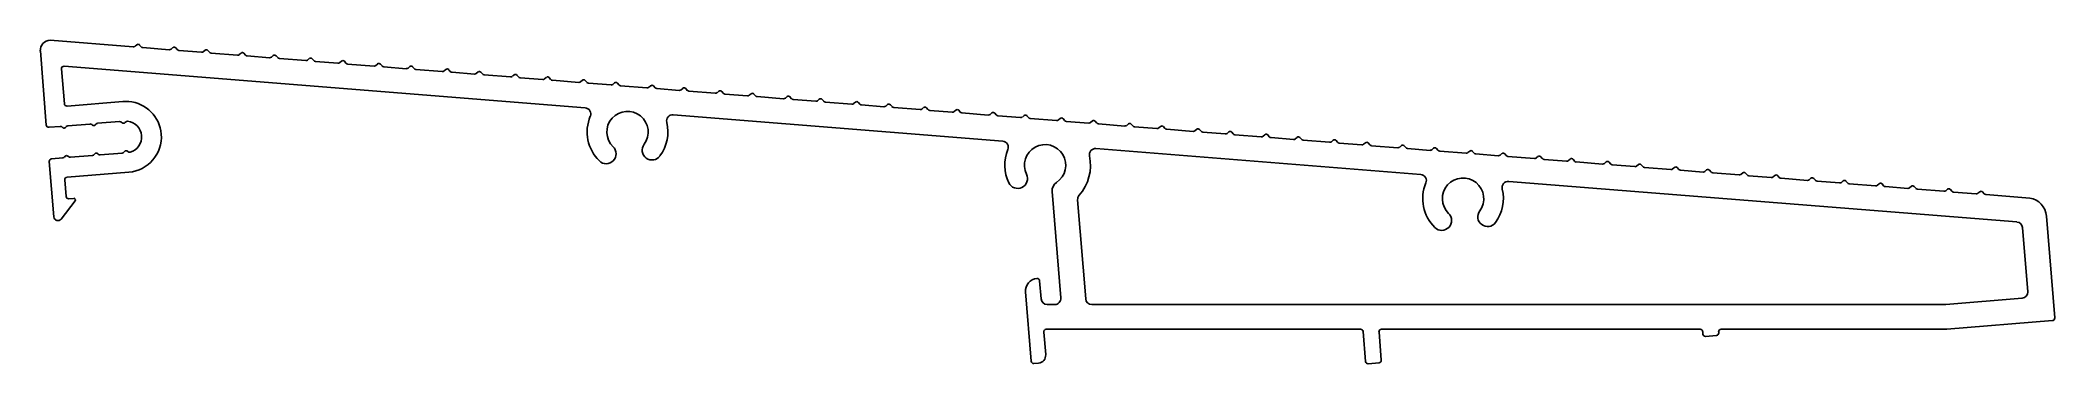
# Model space of a CAD drawing. Extents: x -96 to 107, y 12 to 44.
import ezdxf

# ---------------------------------------------------------------- set-up
doc = ezdxf.new("R2010")
doc.units = 0
doc.layers.get('0').update_dxf_attribs({"linetype": 'CONTINUOUS'})

msp = doc.modelspace()

# ---------------------------------------------------------------- linework, layer by layer
for p, q in [((-95.31, 35.68), (-95.91, 43.13)), ((-94.91, 44.21), (-86.58, 43.55)), ((-86.39, 43.61), (-86.21, 43.76)), ((-85.93, 43.73), (-85.77, 43.56)), ((-85.6, 43.47), (-82.95, 43.26)), ((-82.76, 43.32), (-82.58, 43.47)), ((-82.3, 43.45), (-82.15, 43.27)), ((-81.97, 43.18), (-79.71, 43)), ((-79.53, 43.06), (-79.35, 43.21)), ((-79.06, 43.19), (-78.91, 43.01)), ((-78.74, 42.92), (-76.08, 42.71)), ((-75.9, 42.77), (-75.72, 42.92)), ((-75.43, 42.9), (-75.28, 42.72)), ((-75.11, 42.63), (-72.85, 42.45)), ((-72.66, 42.51), (-72.48, 42.66)), ((-72.2, 42.64), (-72.04, 42.46)), ((-93.78, 41.32), (-93.49, 37.82)), ((-41.11, 37.41), (-93.5, 41.59)), ((-71.87, 42.37), (-69.22, 42.16)), ((-69.03, 42.22), (-68.86, 42.37)), ((-68.57, 42.35), (-68.42, 42.17)), ((-68.24, 42.08), (-65.98, 41.9)), ((-65.8, 41.96), (-65.62, 42.11)), ((-65.33, 42.09), (-65.18, 41.91)), ((-65.01, 41.82), (-62.35, 41.61)), ((-62.17, 41.67), (-61.99, 41.82)), ((-61.7, 41.8), (-61.55, 41.62)), ((-61.38, 41.53), (-59.12, 41.35)), ((-58.93, 41.41), (-58.75, 41.57)), ((-58.47, 41.54), (-58.32, 41.36)), ((-58.14, 41.28), (-55.49, 41.06)), ((-55.31, 41.12), (-55.13, 41.28)), ((-54.84, 41.25), (-54.69, 41.07)), ((-54.51, 40.99), (-52.25, 40.81)), ((-52.07, 40.87), (-51.89, 41.02)), ((-51.6, 40.99), (-51.45, 40.82)), ((-51.28, 40.73), (-48.63, 40.52)), ((-48.44, 40.58), (-48.26, 40.73)), ((-47.98, 40.71), (-47.82, 40.53)), ((-47.65, 40.44), (-45.39, 40.26)), ((-45.2, 40.32), (-45.03, 40.47)), ((-44.74, 40.45), (-44.59, 40.27)), ((-44.41, 40.18), (-41.76, 39.97)), ((-41.58, 40.03), (-41.4, 40.18)), ((-41.11, 40.16), (-40.96, 39.98)), ((-40.79, 39.89), (-38.52, 39.71)), ((-38.34, 39.77), (-38.16, 39.92)), ((-37.87, 39.9), (-37.72, 39.72)), ((-37.55, 39.63), (-34.9, 39.42)), ((-34.71, 39.48), (-34.53, 39.63)), ((-34.25, 39.61), (-34.09, 39.43)), ((-33.92, 39.34), (-31.66, 39.16)), ((-31.48, 39.22), (-31.3, 39.37)), ((-31.01, 39.35), (-30.86, 39.17)), ((-30.68, 39.08), (-28.03, 38.87)), ((-27.85, 38.93), (-27.67, 39.08)), ((-27.38, 39.06), (-27.23, 38.88)), ((-27.06, 38.79), (-24.8, 38.61)), ((-24.61, 38.67), (-24.43, 38.83)), ((-24.15, 38.8), (-23.99, 38.62)), ((-23.82, 38.54), (-21.17, 38.32)), ((-20.98, 38.38), (-20.8, 38.54)), ((-20.52, 38.51), (-20.37, 38.33)), ((-93.22, 37.58), (-87.6, 38.04)), ((0.88, 34.06), (-32.27, 36.7)), ((-20.19, 38.25), (-17.93, 38.07)), ((-17.75, 38.13), (-17.57, 38.28)), ((-17.28, 38.26), (-17.13, 38.08)), ((-16.96, 37.99), (-14.3, 37.78)), ((-14.12, 37.84), (-13.94, 37.99)), ((-13.65, 37.97), (-13.5, 37.79)), ((-13.33, 37.7), (-11.07, 37.52)), ((-10.88, 37.58), (-10.7, 37.73)), ((-10.42, 37.71), (-10.26, 37.53)), ((-10.09, 37.44), (-7.44, 37.23)), ((-7.25, 37.29), (-7.08, 37.44)), ((-6.79, 37.42), (-6.64, 37.24)), ((-6.46, 37.15), (-4.2, 36.97)), ((-4.02, 37.03), (-3.84, 37.18)), ((-3.55, 37.16), (-3.4, 36.98)), ((-3.23, 36.89), (-0.58, 36.68)), ((-0.39, 36.74), (-0.21, 36.89)), ((0.07, 36.87), (0.23, 36.69)), ((0.4, 36.6), (2.66, 36.42)), ((2.85, 36.48), (3.03, 36.63)), ((3.31, 36.61), (3.46, 36.43)), ((-93.92, 35.54), (-95.04, 35.45)), ((-93.66, 35.42), (-93.73, 35.48)), ((-93.32, 35.51), (-93.38, 35.44)), ((-90.93, 35.78), (-93.14, 35.6)), ((-90.67, 35.66), (-90.74, 35.72)), ((-90.33, 35.76), (-90.39, 35.69)), ((-87.94, 36.03), (-90.15, 35.85)), ((-87.68, 35.91), (-87.75, 35.97)), ((-87.36, 35.97), (-87.4, 35.93)), ((3.64, 36.34), (6.29, 36.13)), ((6.47, 36.19), (6.65, 36.34)), ((6.94, 36.32), (7.09, 36.14)), ((7.26, 36.05), (9.53, 35.87)), ((9.71, 35.93), (9.89, 36.09)), ((10.18, 36.06), (10.33, 35.88)), ((10.5, 35.8), (13.15, 35.58)), ((13.34, 35.64), (13.52, 35.8)), ((13.8, 35.77), (13.96, 35.6)), ((14.13, 35.51), (16.39, 35.33)), ((16.58, 35.39), (16.75, 35.54)), ((17.04, 35.52), (17.19, 35.34)), ((17.37, 35.25), (20.02, 35.04)), ((20.2, 35.1), (20.38, 35.25)), ((20.67, 35.23), (20.82, 35.05)), ((20.99, 34.96), (23.25, 34.78)), ((23.44, 34.84), (23.62, 34.99)), ((23.9, 34.97), (24.06, 34.79)), ((24.23, 34.7), (26.88, 34.49)), ((27.07, 34.55), (27.25, 34.7)), ((27.53, 34.68), (27.68, 34.5)), ((30.3, 34.29), (30.48, 34.44)), ((-93.49, 32.46), (-93.43, 32.53)), ((-93.14, 32.56), (-93.07, 32.5)), ((-92.89, 32.44), (-90.67, 32.62)), ((-90.5, 32.71), (-90.44, 32.78)), ((-90.15, 32.8), (-90.08, 32.74)), ((-89.89, 32.68), (-87.68, 32.86)), ((-87.51, 32.95), (-87.45, 33.02)), ((-87.16, 33.04), (-87.12, 33.01)), ((42.92, 30.7), (10.25, 33.31)), ((27.86, 34.41), (30.12, 34.23)), ((30.77, 34.42), (30.92, 34.24)), ((31.09, 34.15), (33.75, 33.94)), ((33.93, 34), (34.11, 34.15)), ((34.4, 34.13), (34.55, 33.95)), ((34.72, 33.86), (36.98, 33.68)), ((37.17, 33.74), (37.35, 33.89)), ((37.63, 33.87), (37.79, 33.69)), ((37.96, 33.6), (40.61, 33.39)), ((40.8, 33.45), (40.97, 33.61)), ((41.26, 33.58), (41.41, 33.4)), ((41.59, 33.32), (43.85, 33.13)), ((44.03, 33.19), (44.21, 33.35)), ((44.5, 33.32), (44.65, 33.15)), ((44.82, 33.06), (47.48, 32.85)), ((47.66, 32.91), (47.84, 33.06)), ((48.13, 33.03), (48.28, 32.86)), ((48.45, 32.77), (50.71, 32.59)), ((50.9, 32.65), (51.08, 32.8)), ((51.36, 32.78), (51.51, 32.6)), ((51.69, 32.51), (54.34, 32.3)), ((54.52, 32.36), (54.7, 32.51)), ((54.99, 32.49), (55.14, 32.31)), ((-94.56, 26.43), (-95.01, 32.01)), ((-94.78, 32.28), (-93.66, 32.37)), ((-87.02, 30.93), (-93.23, 30.42)), ((55.32, 32.22), (57.58, 32.04)), ((57.76, 32.1), (57.94, 32.25)), ((58.23, 32.23), (58.38, 32.05)), ((58.55, 31.96), (61.2, 31.75)), ((61.39, 31.81), (61.57, 31.96)), ((61.85, 31.94), (62.01, 31.76)), ((62.18, 31.67), (64.44, 31.49)), ((64.63, 31.55), (64.8, 31.7)), ((65.09, 31.68), (65.24, 31.5)), ((65.42, 31.41), (68.07, 31.2)), ((68.25, 31.26), (68.43, 31.41)), ((68.72, 31.39), (68.87, 31.21)), ((69.04, 31.12), (71.31, 30.94)), ((71.49, 31), (71.67, 31.16)), ((71.96, 31.13), (72.11, 30.95)), ((72.28, 30.87), (74.93, 30.65)), ((75.12, 30.71), (75.3, 30.87)), ((75.58, 30.84), (75.74, 30.66)), ((75.91, 30.58), (78.17, 30.4)), ((78.35, 30.45), (78.53, 30.61)), ((78.82, 30.58), (78.97, 30.41)), ((-93.46, 30.15), (-93.33, 28.49)), ((6.72, 18.27), (5.84, 28.99)), ((102.88, 25.92), (51.76, 30)), ((79.15, 30.32), (81.8, 30.11)), ((81.98, 30.17), (82.16, 30.32)), ((82.45, 30.29), (82.6, 30.12)), ((82.77, 30.03), (85.03, 29.85)), ((85.22, 29.91), (85.4, 30.06)), ((85.68, 30.04), (85.84, 29.86)), ((86.01, 29.77), (88.66, 29.56)), ((88.85, 29.62), (89.03, 29.77)), ((89.31, 29.75), (89.46, 29.57)), ((89.64, 29.48), (91.9, 29.3)), ((92.08, 29.36), (92.26, 29.51)), ((92.55, 29.49), (92.7, 29.31)), ((92.87, 29.22), (95.53, 29.01)), ((95.71, 29.07), (95.89, 29.22)), ((96.18, 29.2), (96.33, 29.02)), ((96.5, 28.93), (98.76, 28.75)), ((98.95, 28.81), (99.13, 28.96)), ((99.41, 28.94), (99.57, 28.76)), ((99.74, 28.67), (104.16, 28.32)), ((-92.42, 28.06), (-93.83, 26.22)), ((-93.05, 28.26), (-92.56, 28.3)), ((8.41, 28.15), (9.22, 18.17)), ((105.84, 26.51), (106.67, 16.26)), ((103.96, 18.9), (103.44, 25.36)), ((3.74, 11.91), (3.18, 18.88)), ((4.59, 20), (4.74, 18.17)), ((95.73, 17.62), (103.4, 18.25)), ((5.35, 17.61), (6.11, 17.61)), ((9.83, 17.61), (95.68, 17.62)), ((5.01, 14.84), (5.2, 12.57)), ((36.86, 15.12), (5.26, 15.12)), ((37.36, 11.88), (37.11, 14.89)), ((38.72, 14.85), (38.95, 12.01)), ((71.01, 15.13), (38.97, 15.12)), ((71.29, 14.64), (71.27, 14.89)), ((72.65, 14.5), (71.56, 14.41)), ((72.88, 14.85), (72.88, 14.77)), ((95.79, 15.13), (73.13, 15.13)), ((106.44, 15.99), (95.81, 15.13)), ((4.48, 11.72), (4.01, 11.68)), ((38.72, 11.74), (37.63, 11.65))]:
    msp.add_line(p, q)
for centre, radius, start, end in [((-94.92, 43.21), 1, 89.6488, 184.6488), ((-86.56, 43.8), 0.254, 265.4363, 310.4363), ((-86.08, 43.6), 0.203, 85.4363, 130.4363), ((-86.08, 43.6), 0.203, 40.4363, 85.4363), ((-85.58, 43.72), 0.254, 220.4363, 265.4363), ((-82.93, 43.51), 0.254, 265.4363, 310.4363), ((-82.45, 43.31), 0.203, 40.4363, 130.4363), ((-81.95, 43.43), 0.254, 220.4363, 265.4363), ((-79.69, 43.25), 0.254, 265.4363, 310.4363), ((-79.22, 43.05), 0.203, 85.4363, 130.4363), ((-79.22, 43.05), 0.203, 40.4363, 85.4363), ((-78.72, 43.17), 0.254, 220.4363, 265.4363), ((-76.06, 42.96), 0.254, 265.4363, 310.4363), ((-75.59, 42.77), 0.203, 40.4363, 130.4363), ((-75.09, 42.88), 0.254, 220.4363, 265.4363), ((-72.35, 42.51), 0.203, 85.4363, 130.4363), ((-72.35, 42.51), 0.203, 40.4363, 85.4363), ((-93.53, 41.34), 0.254, 85.4363, 184.6488), ((-72.83, 42.7), 0.254, 265.4363, 310.4363), ((-71.85, 42.62), 0.254, 220.4363, 265.4363), ((-69.2, 42.41), 0.254, 265.4363, 310.4363), ((-68.72, 42.22), 0.203, 40.4363, 130.4363), ((-68.22, 42.34), 0.254, 220.4363, 265.4363), ((-65.96, 42.15), 0.254, 265.4363, 310.4363), ((-65.49, 41.96), 0.203, 85.4363, 130.4363), ((-65.49, 41.96), 0.203, 40.4363, 85.4363), ((-64.99, 42.08), 0.254, 220.4363, 265.4363), ((-62.33, 41.87), 0.254, 265.4363, 310.4363), ((-61.86, 41.67), 0.203, 40.4363, 130.4363), ((-61.36, 41.79), 0.254, 220.4363, 265.4363), ((-59.1, 41.61), 0.254, 265.4363, 310.4363), ((-58.62, 41.41), 0.203, 85.4363, 130.4363), ((-58.62, 41.41), 0.203, 40.4363, 85.4363), ((-58.12, 41.53), 0.254, 220.4363, 265.4363), ((-55.47, 41.32), 0.254, 265.4363, 310.4363), ((-54.99, 41.12), 0.203, 40.4363, 130.4363), ((-54.49, 41.24), 0.254, 220.4363, 265.4363), ((-52.23, 41.06), 0.254, 265.4363, 310.4363), ((-51.76, 40.86), 0.203, 85.4363, 130.4363), ((-51.76, 40.86), 0.203, 40.4363, 85.4363), ((-51.26, 40.98), 0.254, 220.4363, 265.4363), ((-48.61, 40.77), 0.254, 265.4363, 310.4363), ((-48.13, 40.57), 0.203, 40.4363, 130.4363), ((-47.63, 40.69), 0.254, 220.4363, 265.4363), ((-44.89, 40.32), 0.203, 85.4363, 130.4363), ((-45.37, 40.51), 0.254, 265.4363, 310.4363), ((-44.89, 40.32), 0.203, 40.4363, 85.4363), ((-44.39, 40.43), 0.254, 220.4363, 265.4363), ((-41.74, 40.22), 0.254, 265.4363, 310.4363), ((-41.27, 40.03), 0.203, 40.4363, 130.4363), ((-40.77, 40.14), 0.254, 220.4363, 265.4363), ((-38.5, 39.96), 0.254, 265.4363, 310.4363), ((-38.03, 39.77), 0.203, 85.4363, 130.4363), ((-38.03, 39.77), 0.203, 40.4363, 85.4363), ((-37.53, 39.89), 0.254, 220.4363, 265.4363), ((-34.88, 39.67), 0.254, 265.4363, 310.4363), ((-34.4, 39.48), 0.203, 40.4363, 130.4363), ((-33.9, 39.6), 0.254, 220.4363, 265.4363), ((-31.64, 39.42), 0.254, 265.4363, 310.4363), ((-31.16, 39.22), 0.203, 85.4363, 130.4363), ((-31.16, 39.22), 0.203, 40.4363, 85.4363), ((-30.66, 39.34), 0.254, 220.4363, 265.4363), ((-28.01, 39.13), 0.254, 265.4363, 310.4363), ((-27.54, 38.93), 0.203, 40.4363, 130.4363), ((-27.04, 39.05), 0.254, 220.4363, 265.4363), ((-24.78, 38.87), 0.254, 265.4363, 310.4363), ((-24.3, 38.67), 0.203, 85.4363, 130.4363), ((-24.3, 38.67), 0.203, 40.4363, 85.4363), ((-23.8, 38.79), 0.254, 220.4363, 265.4363), ((-20.67, 38.38), 0.203, 40.4363, 130.4363), ((-93.24, 37.84), 0.254, 184.6488, 274.6488), ((-87.31, 34.48), 3.57, 85.4363, 94.6488), ((-87.31, 34.48), 3.57, 4.6488, 85.4363), ((-41.16, 36.8), 0.61, 337.0872, 85.4363), ((-36.86, 34.98), 4.06, 157.0872, 225.8281), ((-36.86, 34.98), 2.08, 323.4696, 225.8281), ((-32.32, 36.1), 0.61, 85.4363, 193.7854), ((-21.15, 38.58), 0.254, 265.4363, 310.4363), ((-20.17, 38.5), 0.254, 220.4363, 265.4363), ((-17.91, 38.32), 0.254, 265.4363, 310.4363), ((-17.44, 38.12), 0.203, 85.4363, 130.4363), ((-17.44, 38.12), 0.203, 40.4363, 85.4363), ((-16.94, 38.24), 0.254, 220.4363, 265.4363), ((-14.28, 38.03), 0.254, 265.4363, 310.4363), ((-13.81, 37.83), 0.203, 40.4363, 130.4363), ((-13.31, 37.95), 0.254, 220.4363, 265.4363), ((-11.05, 37.77), 0.254, 265.4363, 310.4363), ((-10.57, 37.58), 0.203, 85.4363, 130.4363), ((-10.57, 37.58), 0.203, 40.4363, 85.4363), ((-10.07, 37.69), 0.254, 220.4363, 265.4363), ((-7.42, 37.48), 0.254, 265.4363, 310.4363), ((-6.94, 37.29), 0.203, 40.4363, 130.4363), ((-6.44, 37.4), 0.254, 220.4363, 265.4363), ((-4.18, 37.22), 0.254, 265.4363, 310.4363), ((-3.71, 37.03), 0.203, 85.4363, 130.4363), ((-3.71, 37.03), 0.203, 40.4363, 85.4363), ((-3.21, 37.15), 0.254, 220.4363, 265.4363), ((-0.55, 36.93), 0.254, 265.4363, 310.4363), ((-0.08, 36.74), 0.203, 40.4363, 130.4363), ((0.42, 36.86), 0.254, 220.4363, 265.4363), ((2.68, 36.68), 0.254, 265.4363, 310.4363), ((3.16, 36.48), 0.203, 85.4363, 130.4363), ((3.16, 36.48), 0.203, 40.4363, 85.4363), ((-95.06, 35.7), 0.25, 184.6488, 274.6488), ((-93.9, 35.29), 0.254, 49.6488, 94.6767), ((-93.53, 35.57), 0.203, 229.6488, 274.6488), ((-93.53, 35.57), 0.203, 274.6488, 319.6488), ((-93.12, 35.35), 0.254, 94.6488, 139.6488), ((-90.91, 35.53), 0.254, 49.6488, 94.6488), ((-90.54, 35.82), 0.203, 229.6488, 274.6488), ((-90.54, 35.82), 0.203, 274.6488, 319.6488), ((-90.13, 35.59), 0.254, 94.6488, 139.6488), ((-87.92, 35.77), 0.254, 49.6488, 94.6488), ((-87.55, 36.06), 0.203, 229.6488, 274.6488), ((-87.55, 36.06), 0.203, 274.6488, 319.6488), ((-87.16, 35.81), 0.254, 83.6704, 139.6488), ((-87.31, 34.48), 1.59, 4.6488, 83.6704), ((-87.31, 34.48), 3.57, 274.6488, 4.6488), ((-87.31, 34.48), 1.59, 285.6272, 4.6488), ((-36.86, 34.98), 4.06, 323.4696, 13.7854), ((3.66, 36.6), 0.254, 220.4363, 265.4363), ((6.31, 36.39), 0.254, 265.4363, 310.4363), ((6.78, 36.19), 0.203, 40.4363, 130.4363), ((7.29, 36.31), 0.254, 220.4363, 265.4363), ((9.55, 36.13), 0.254, 265.4363, 310.4363), ((10.02, 35.93), 0.203, 85.4363, 130.4363), ((10.02, 35.93), 0.203, 40.4363, 85.4363), ((10.52, 36.05), 0.254, 220.4363, 265.4363), ((13.17, 35.84), 0.254, 265.4363, 310.4363), ((13.65, 35.64), 0.203, 40.4363, 130.4363), ((14.15, 35.76), 0.254, 220.4363, 265.4363), ((16.41, 35.58), 0.254, 265.4363, 310.4363), ((16.89, 35.38), 0.203, 85.4363, 130.4363), ((16.89, 35.38), 0.203, 40.4363, 85.4363), ((17.39, 35.5), 0.254, 220.4363, 265.4363), ((20.04, 35.29), 0.254, 265.4363, 310.4363), ((20.51, 35.09), 0.203, 40.4363, 130.4363), ((21.01, 35.21), 0.254, 220.4363, 265.4363), ((23.27, 35.03), 0.254, 265.4363, 310.4363), ((23.75, 34.84), 0.203, 85.4363, 130.4363), ((23.75, 34.84), 0.203, 40.4363, 85.4363), ((24.25, 34.95), 0.254, 220.4363, 265.4363), ((26.9, 34.74), 0.254, 265.4363, 310.4363), ((27.38, 34.55), 0.203, 40.4363, 130.4363), ((27.88, 34.66), 0.254, 220.4363, 265.4363), ((30.61, 34.29), 0.203, 85.4363, 130.4363), ((30.61, 34.29), 0.203, 40.4363, 85.4363), ((-93.68, 32.63), 0.254, 274.6209, 319.6488), ((-93.27, 32.4), 0.203, 94.6488, 139.6488), ((-93.27, 32.4), 0.203, 49.6488, 94.6488), ((-92.91, 32.69), 0.254, 229.6488, 274.6488), ((-90.69, 32.87), 0.254, 274.6488, 319.6488), ((-90.28, 32.65), 0.203, 94.6488, 139.6488), ((-90.28, 32.65), 0.203, 49.6488, 94.6488), ((-89.92, 32.93), 0.254, 229.6488, 274.6488), ((-87.7, 33.11), 0.254, 274.6488, 319.6488), ((-87.29, 32.89), 0.203, 94.6488, 139.6488), ((-87.29, 32.89), 0.203, 49.6488, 94.6488), ((-86.95, 33.2), 0.254, 229.6488, 285.6272), ((-39, 32.78), 0.991, 225.8281, 45.8281), ((-34.39, 33.15), 0.991, 143.4696, 323.4696), ((0.83, 33.45), 0.61, 337.0872, 85.4363), ((5.13, 31.63), 4.06, 157.0872, 205.9104), ((5.13, 31.63), 2.08, 303.5519, 205.9104), ((5.13, 31.63), 4.57, 318.5691, 11.925), ((10.2, 32.7), 0.61, 85.4363, 191.925), ((30.14, 34.48), 0.254, 265.4363, 310.4363), ((31.11, 34.41), 0.254, 220.4363, 265.4363), ((33.77, 34.19), 0.254, 265.4363, 310.4363), ((34.24, 34), 0.203, 40.4363, 130.4363), ((34.74, 34.12), 0.254, 220.4363, 265.4363), ((37, 33.94), 0.254, 265.4363, 310.4363), ((37.48, 33.74), 0.203, 85.4363, 130.4363), ((37.48, 33.74), 0.203, 40.4363, 85.4363), ((37.98, 33.86), 0.254, 220.4363, 265.4363), ((40.63, 33.65), 0.254, 265.4363, 310.4363), ((41.11, 33.45), 0.203, 40.4363, 130.4363), ((41.61, 33.57), 0.254, 220.4363, 265.4363), ((43.87, 33.39), 0.254, 265.4363, 310.4363), ((44.34, 33.19), 0.203, 85.4363, 130.4363), ((44.34, 33.19), 0.203, 40.4363, 85.4363), ((44.84, 33.31), 0.254, 220.4363, 265.4363), ((47.5, 33.1), 0.254, 265.4363, 310.4363), ((47.97, 32.9), 0.203, 40.4363, 130.4363), ((48.47, 33.02), 0.254, 220.4363, 265.4363), ((50.73, 32.84), 0.254, 265.4363, 310.4363), ((51.21, 32.64), 0.203, 85.4363, 130.4363), ((51.21, 32.64), 0.203, 40.4363, 85.4363), ((51.71, 32.76), 0.254, 220.4363, 265.4363), ((54.84, 32.35), 0.203, 40.4363, 130.4363), ((-94.76, 32.03), 0.25, 94.6488, 184.6488), ((-93.21, 30.17), 0.254, 94.6488, 184.6488), ((2.37, 30.29), 0.991, 205.9104, 25.9104), ((42.87, 30.09), 0.61, 337.0872, 85.4363), ((54.36, 32.55), 0.254, 265.4363, 310.4363), ((55.34, 32.47), 0.254, 220.4363, 265.4363), ((57.6, 32.29), 0.254, 265.4363, 310.4363), ((58.07, 32.1), 0.203, 85.4363, 130.4363), ((58.07, 32.1), 0.203, 40.4363, 85.4363), ((58.57, 32.21), 0.254, 220.4363, 265.4363), ((61.22, 32), 0.254, 265.4363, 310.4363), ((61.7, 31.81), 0.203, 40.4363, 130.4363), ((62.2, 31.92), 0.254, 220.4363, 265.4363), ((64.46, 31.74), 0.254, 265.4363, 310.4363), ((64.94, 31.55), 0.203, 85.4363, 130.4363), ((64.94, 31.55), 0.203, 40.4363, 85.4363), ((65.44, 31.67), 0.254, 220.4363, 265.4363), ((68.09, 31.45), 0.254, 265.4363, 310.4363), ((68.56, 31.26), 0.203, 40.4363, 130.4363), ((69.06, 31.38), 0.254, 220.4363, 265.4363), ((71.33, 31.2), 0.254, 265.4363, 310.4363), ((71.8, 31), 0.203, 85.4363, 130.4363), ((71.8, 31), 0.203, 40.4363, 85.4363), ((72.3, 31.12), 0.254, 220.4363, 265.4363), ((74.95, 30.91), 0.254, 265.4363, 310.4363), ((75.43, 30.71), 0.203, 40.4363, 130.4363), ((75.93, 30.83), 0.254, 220.4363, 265.4363), ((78.19, 30.65), 0.254, 265.4363, 310.4363), ((78.67, 30.45), 0.203, 85.4363, 130.4363), ((78.67, 30.45), 0.203, 40.4363, 85.4363), ((79.17, 30.57), 0.254, 220.4363, 265.4363), ((-93.07, 28.51), 0.254, 184.6488, 274.6489), ((6.83, 29.07), 0.991, 123.5519, 184.6488), ((9.02, 28.2), 0.61, 138.5691, 184.6488), ((47.17, 28.27), 4.06, 157.0872, 225.8281), ((47.17, 28.27), 2.08, 323.4696, 225.8281), ((47.17, 28.27), 4.06, 323.4696, 13.7854), ((51.71, 29.39), 0.61, 85.4363, 193.7854), ((81.82, 30.36), 0.254, 265.4363, 310.4363), ((82.29, 30.16), 0.203, 40.4363, 130.4363), ((82.79, 30.28), 0.254, 220.4363, 265.4363), ((85.05, 30.1), 0.254, 265.4363, 310.4363), ((85.53, 29.9), 0.203, 85.4363, 130.4363), ((85.53, 29.9), 0.203, 40.4363, 85.4363), ((86.03, 30.02), 0.254, 220.4363, 265.4363), ((88.68, 29.81), 0.254, 265.4363, 310.4363), ((89.16, 29.62), 0.203, 40.4363, 130.4363), ((89.66, 29.73), 0.254, 220.4363, 265.4363), ((91.92, 29.55), 0.254, 265.4363, 310.4363), ((92.39, 29.36), 0.203, 85.4363, 130.4363), ((92.39, 29.36), 0.203, 40.4363, 85.4363), ((92.89, 29.47), 0.254, 220.4363, 265.4363), ((95.55, 29.26), 0.254, 265.4363, 310.4363), ((96.02, 29.07), 0.203, 40.4363, 130.4363), ((96.52, 29.19), 0.254, 220.4363, 265.4363), ((98.78, 29), 0.254, 265.4363, 310.4363), ((99.26, 28.81), 0.203, 85.4363, 130.4363), ((99.26, 28.81), 0.203, 40.4363, 85.4363), ((99.76, 28.93), 0.254, 220.4363, 265.4363), ((-94.15, 26.46), 0.406, 184.6488, 322.6488), ((-92.54, 28.15), 0.152, 322.6488, 94.6489), ((45.03, 26.07), 0.991, 225.8281, 45.8281), ((49.64, 26.45), 0.991, 143.4696, 323.4696), ((103.85, 26.35), 2, 4.6488, 81.0571), ((102.83, 25.31), 0.61, 4.6488, 85.4363), ((4.42, 18.99), 1.25, 94.6488, 184.6488), ((4.34, 19.98), 0.25, 4.6488, 94.6488), ((6.11, 18.22), 0.61, 270.0066, 4.6488), ((103.35, 18.85), 0.61, 274.6488, 4.6488), ((5.35, 18.22), 0.61, 184.6488, 270.0066), ((9.83, 18.22), 0.61, 184.6488, 270.0066), ((95.68, 18.23), 0.61, 270.0066, 274.6488), ((106.42, 16.24), 0.25, 274.6488, 4.6465), ((5.26, 14.87), 0.254, 90.0066, 184.6487), ((36.86, 14.87), 0.254, 4.6488, 90.0066), ((38.97, 14.87), 0.254, 90.0066, 184.6488), ((71.01, 14.87), 0.254, 4.6488, 90.0066), ((71.54, 14.66), 0.25, 184.6488, 274.6488), ((72.63, 14.75), 0.25, 274.6488, 4.6488), ((73.13, 14.87), 0.254, 90.0066, 184.6488), ((95.79, 15.38), 0.254, 270.0066, 274.6488), ((4.41, 12.5), 0.787, 274.6488, 4.6487), ((3.99, 11.93), 0.25, 184.6488, 274.6488), ((37.61, 11.9), 0.25, 184.6488, 274.6488), ((38.7, 11.99), 0.25, 274.6488, 4.6488)]:
    msp.add_arc(centre, radius, start, end)

doc.saveas('drawing.dxf')
